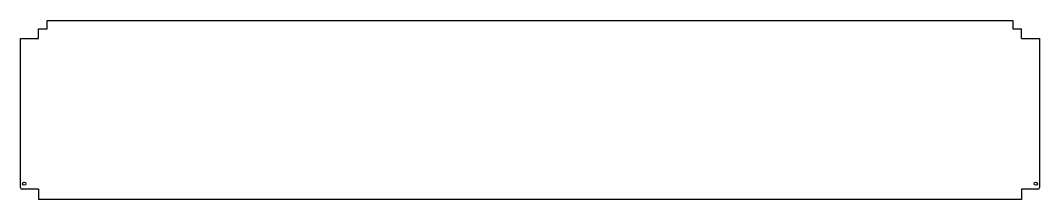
# Model space of a CAD drawing. Header units: millimetres. Extents: x 0 to 1860, y 0 to 326.
import ezdxf

# ---------------------------------------------------------------- set-up
doc = ezdxf.new("R2010")
doc.units = ezdxf.units.MM

msp = doc.modelspace()

# ---------------------------------------------------------------- linework, layer by layer
at = {"color": 7, "linetype": 'Continuous', "lineweight": 25}
for p, q in [((49, 310.5), (49, 326)), ((49, 326), (1811, 326)), ((1811, 326), (1811, 310.5)), ((32.9, 293.1), (32.9, 310.5)), ((32.9, 310.5), (49, 310.5)), ((1811, 310.5), (1827.1, 310.5)), ((1827.1, 293.1), (1827.1, 310.5)), ((0, 21.9), (0, 293.1)), ((0, 293.1), (32.9, 293.1)), ((1827.1, 293.1), (1860, 293.1)), ((1860, 293.1), (1860, 21.9)), ((32.9, 18.9), (3, 18.9)), ((32.9, 18.9), (32.9, 0)), ((1857, 18.9), (1827.1, 18.9)), ((1827.1, 18.9), (1827.1, 0)), ((1827.1, 0), (32.9, 0))]:
    msp.add_line(p, q, dxfattribs=at)
for centre in [(7, 28.9), (1853, 28.9)]:
    msp.add_circle(centre, 3, dxfattribs=at)
for centre, start, end in [((3, 21.9), 180, 270), ((1857, 21.9), 270, 0)]:
    msp.add_arc(centre, 3, start, end, dxfattribs=at)

doc.saveas('drawing.dxf')
